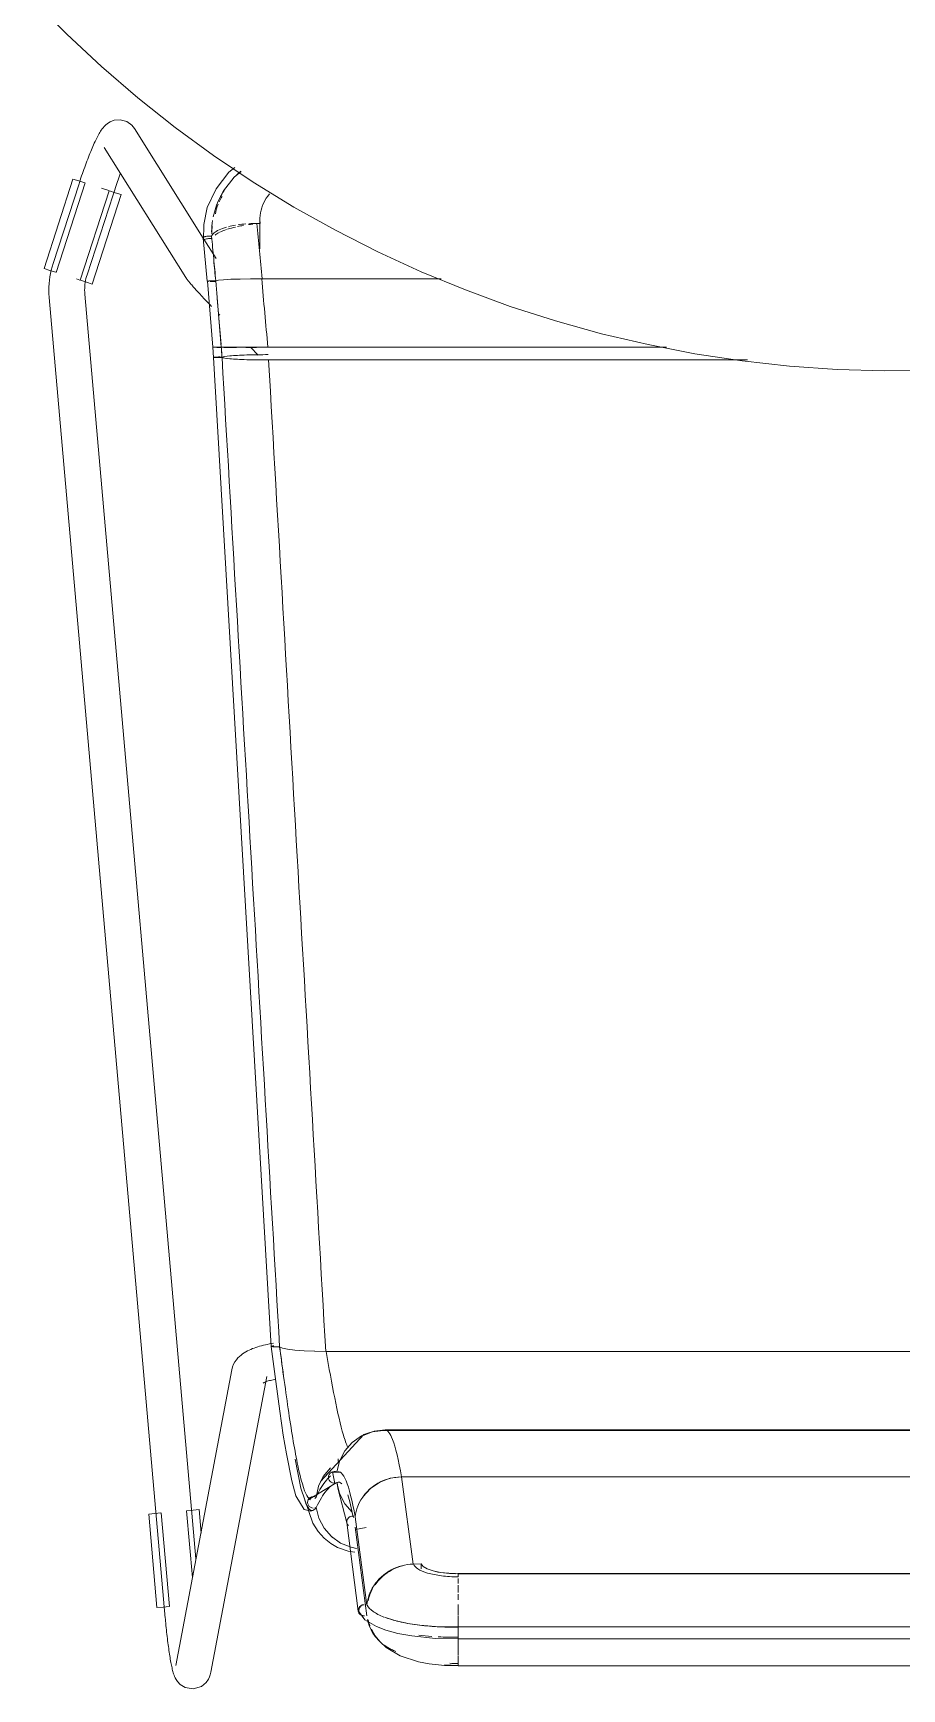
# Model space of a CAD drawing. Header units: millimetres. Extents: x 79795 to 317870, y -36033 to 97293.
# Drawn here: x 156992 to 157283, y 30468 to 31024 of the extents above; entities that cross this region are included whole.
import ezdxf

# ---------------------------------------------------------------- set-up
doc = ezdxf.new("R2010")
doc.units = ezdxf.units.MM
doc.header["$MEASUREMENT"] = 0
doc.layers.add('I-FURN', color=8, linetype='CONTINUOUS', lineweight=9)

msp = doc.modelspace()

# ---------------------------------------------------------------- linework, layer by layer
at = {"layer": 'I-FURN'}
for p, q in [((156991.81, 31034.58), (157003.07, 31023.21)), ((157003.07, 31023.21), (157014.76, 31012.3)), ((157014.76, 31012.3), (157026.89, 31001.86)), ((157026.89, 31001.86), (157039.42, 30991.91)), ((157014.43, 30990.61), (157014.18, 30990.21)), ((157014.68, 30990.99), (157014.43, 30990.61)), ((157014.96, 30991.38), (157014.68, 30990.99)), ((157015.27, 30991.79), (157014.96, 30991.38)), ((157015.64, 30992.21), (157015.27, 30991.79)), ((157016.11, 30992.68), (157015.64, 30992.21)), ((157016.74, 30993.2), (157016.11, 30992.68)), ((157017.65, 30993.76), (157016.74, 30993.2)), ((157019.03, 30994.29), (157017.65, 30993.76)), ((157021, 30994.46), (157019.03, 30994.29)), ((157023.23, 30993.87), (157021, 30994.46)), ((157024.96, 30992.65), (157023.23, 30993.87)), ((157024.96, 30992.65), (157025.86, 30991.53)), ((157048.89, 30954.76), (157025.86, 30991.53)), ((157039.42, 30991.91), (157052.34, 30982.48)), ((157011.61, 30984.97), (157011.37, 30984.4)), ((157011.85, 30985.54), (157011.61, 30984.97)), ((157012.09, 30986.08), (157011.85, 30985.54)), ((157012.33, 30986.61), (157012.09, 30986.08)), ((157012.57, 30987.12), (157012.33, 30986.61)), ((157012.8, 30987.61), (157012.57, 30987.12)), ((157013.03, 30988.08), (157012.8, 30987.61)), ((157013.26, 30988.54), (157013.03, 30988.08)), ((157013.49, 30988.98), (157013.26, 30988.54)), ((157013.72, 30989.4), (157013.49, 30988.98)), ((157013.95, 30989.82), (157013.72, 30989.4)), ((157014.18, 30990.21), (157013.95, 30989.82)), ((157015.69, 30985.15), (157042.99, 30941.57)), ((157009.35, 30979.24), (157009.1, 30978.54)), ((157009.61, 30979.93), (157009.35, 30979.24)), ((157009.86, 30980.6), (157009.61, 30979.93)), ((157010.12, 30981.27), (157009.86, 30980.6)), ((157010.37, 30981.92), (157010.12, 30981.27)), ((157010.62, 30982.56), (157010.37, 30981.92)), ((157010.87, 30983.19), (157010.62, 30982.56)), ((157011.12, 30983.8), (157010.87, 30983.19)), ((157011.37, 30984.4), (157011.12, 30983.8)), ((157052.34, 30982.48), (157065.63, 30973.56)), ((156995.49, 30944.55), (157005.17, 30974.56)), ((157005.17, 30974.56), (157007.13, 30973.93)), ((157007.13, 30973.93), (157009.1, 30973.29)), ((157007.59, 30974.2), (157007.35, 30973.46)), ((157007.84, 30974.93), (157007.59, 30974.2)), ((157008.09, 30975.67), (157007.84, 30974.93)), ((157008.34, 30976.39), (157008.09, 30975.67)), ((157008.59, 30977.12), (157008.34, 30976.39)), ((157008.84, 30977.83), (157008.59, 30977.12)), ((157009.1, 30978.54), (157008.84, 30977.83)), ((157020.11, 30973.71), (157019.88, 30973.04)), ((157020.35, 30974.36), (157020.11, 30973.71)), ((157020.58, 30975.01), (157020.35, 30974.36)), ((157020.82, 30975.65), (157020.58, 30975.01)), ((157021.05, 30976.27), (157020.82, 30975.65)), ((157057.48, 30976.85), (157053.15, 30971.32)), ((157059.22, 30975.19), (157055.72, 30970.62)), ((157059.52, 30978.48), (157057.48, 30976.85)), ((157061.55, 30977.14), (157059.22, 30975.19)), ((157007.2, 30973), (156998.48, 30946.18)), ((156999.53, 30943.25), (157009.22, 30973.25)), ((157007.35, 30973.46), (157007.2, 30973)), ((157017.29, 30970.65), (157007.6, 30940.64)), ((157009.9, 30942.48), (157018.61, 30969.29)), ((157011.64, 30939.33), (157021.33, 30969.34)), ((157017.19, 30970.68), (157014.71, 30971.48)), ((157017.45, 30970.59), (157019.38, 30969.97)), ((157018.72, 30969.62), (157018.61, 30969.29)), ((157018.95, 30970.31), (157018.72, 30969.62)), ((157019.18, 30971), (157018.95, 30970.31)), ((157019.41, 30971.69), (157019.18, 30971)), ((157019.38, 30969.97), (157021.33, 30969.34)), ((157019.64, 30972.37), (157019.41, 30971.69)), ((157019.88, 30973.04), (157019.64, 30972.37)), ((157053.15, 30971.32), (157050.24, 30965.01)), ((157055.72, 30970.62), (157053.81, 30966.93)), ((157065.63, 30973.56), (157079.26, 30965.19)), ((157050.24, 30965.01), (157049.03, 30959.36)), ((157079.26, 30965.19), (157093.22, 30957.37)), ((157049.03, 30959.36), (157048.94, 30953.9)), ((157066.89, 30959.69), (157067.94, 30959.69)), ((157067.88, 30960.93), (157067.88, 30951.17)), ((157093.22, 30957.37), (157107.48, 30950.11)), ((157050.24, 30940.3), (157048.82, 30954.79)), ((157053.16, 30947.94), (157049.12, 30954.39)), ((156998.48, 30946.18), (156998.15, 30945.09)), ((157107.48, 30950.11), (157122.01, 30943.43)), ((156997.44, 30943.92), (156995.49, 30944.55)), ((156997.27, 30940.61), (156997.17, 30939.48)), ((156997.43, 30941.74), (156997.27, 30940.61)), ((156997.62, 30942.87), (156997.43, 30941.74)), ((156999.41, 30943.28), (156997.44, 30943.92)), ((156997.87, 30943.99), (156997.62, 30942.87)), ((156998.15, 30945.09), (156997.87, 30943.99)), ((157007.5, 30940.67), (157006.34, 30941.05)), ((157009.69, 30939.96), (157007.72, 30940.6)), ((157009.28, 30939.88), (157009.39, 30940.53)), ((157009.39, 30940.53), (157009.53, 30941.18)), ((157009.53, 30941.18), (157009.7, 30941.82)), ((157009.7, 30941.82), (157009.89, 30942.45)), ((157009.89, 30942.45), (157009.9, 30942.48)), ((157042.99, 30941.57), (157043.21, 30941.24)), ((157043.21, 30941.24), (157043.39, 30940.99)), ((157043.39, 30940.99), (157043.56, 30940.76)), ((157043.56, 30940.76), (157043.74, 30940.54)), ((157043.74, 30940.54), (157043.92, 30940.31)), ((157043.92, 30940.31), (157044.11, 30940.08)), ((157050.31, 30940.33), (157050.24, 30940.3)), ((157050.24, 30940.3), (157050.31, 30940.28)), ((157050.25, 30940.3), (157050.31, 30940.33)), ((157052.07, 30918.1), (157050.25, 30940.3)), ((157050.31, 30940.28), (157050.25, 30940.3)), ((157050.5, 30940.35), (157050.31, 30940.33)), ((157050.79, 30940.37), (157050.5, 30940.35)), ((157050.5, 30940.35), (157050.8, 30940.37)), ((157051.18, 30940.39), (157050.79, 30940.37)), ((157050.8, 30940.37), (157051.18, 30940.39)), ((157051.63, 30940.4), (157051.18, 30940.39)), ((157051.18, 30940.39), (157051.64, 30940.4)), ((157052.12, 30940.41), (157051.63, 30940.4)), ((157051.64, 30940.4), (157052.13, 30940.41)), ((157052.62, 30940.4), (157052.12, 30940.41)), ((157052.13, 30940.41), (157052.63, 30940.4)), ((157053.09, 30940.4), (157052.62, 30940.4)), ((157052.63, 30940.4), (157053.1, 30940.4)), ((157053.98, 30940.59), (157053.09, 30940.4)), ((157053.1, 30940.4), (157053.98, 30940.59)), ((157055.72, 30940.77), (157053.98, 30940.59)), ((157053.98, 30940.59), (157055.7, 30940.77)), ((157058.2, 30940.92), (157055.72, 30940.77)), ((157055.72, 30940.77), (157058.16, 30940.92)), ((157058.19, 30940.92), (157061.23, 30941.03)), ((157061.3, 30941.03), (157058.2, 30940.92)), ((157061.29, 30941.03), (157064.73, 30941.11)), ((157064.73, 30941.11), (157061.3, 30941.03)), ((157068.59, 30941.13), (157064.83, 30941.11)), ((157064.83, 30941.11), (157068.47, 30941.13)), ((157128.71, 30941.13), (157068.59, 30941.13)), ((157068.59, 30941.13), (157128.71, 30941.13)), ((157122.01, 30943.43), (157136.81, 30937.34)), ((156997.1, 30938.33), (156997.09, 30937.19)), ((156997.09, 30937.19), (156997.12, 30936.05)), ((156997.17, 30939.48), (156997.1, 30938.33)), ((156997.12, 30936.05), (156997.19, 30934.91)), ((156997.19, 30934.91), (156997.2, 30934.87)), ((156997.2, 30934.87), (157036.15, 30491.55)), ((157009.09, 30937.24), (157009.1, 30937.9)), ((157009.11, 30936.58), (157009.09, 30937.24)), ((157009.1, 30937.9), (157009.13, 30938.56)), ((157009.15, 30935.92), (157009.11, 30936.58)), ((157009.13, 30938.56), (157009.19, 30939.22)), ((157046.43, 30511.57), (157009.15, 30935.92)), ((157009.19, 30939.22), (157009.28, 30939.88)), ((157011.64, 30939.33), (157009.69, 30939.96)), ((157044.11, 30940.08), (157044.31, 30939.84)), ((157044.31, 30939.84), (157044.52, 30939.59)), ((157044.52, 30939.59), (157044.75, 30939.32)), ((157044.75, 30939.32), (157045, 30939.04)), ((157045, 30939.04), (157045.25, 30938.75)), ((157045.25, 30938.75), (157045.53, 30938.44)), ((157045.53, 30938.44), (157045.81, 30938.12)), ((157045.81, 30938.12), (157046.12, 30937.78)), ((157046.12, 30937.78), (157046.43, 30937.43)), ((157046.43, 30937.43), (157046.76, 30937.07)), ((157046.76, 30937.07), (157047.1, 30936.69)), ((157047.1, 30936.69), (157047.46, 30936.3)), ((157047.46, 30936.3), (157047.83, 30935.9)), ((157047.83, 30935.9), (157048.21, 30935.48)), ((157048.21, 30935.48), (157048.6, 30935.06)), ((157048.6, 30935.06), (157049, 30934.62)), ((157050.31, 30940.28), (157050.49, 30940.25)), ((157050.5, 30940.25), (157050.31, 30940.28)), ((157050.49, 30940.25), (157050.79, 30940.23)), ((157050.79, 30940.23), (157050.5, 30940.25)), ((157051.62, 30940.2), (157051.17, 30940.22)), ((157051.17, 30940.21), (157051.62, 30940.2)), ((157051.62, 30940.2), (157052.11, 30940.2)), ((157052.11, 30940.2), (157051.62, 30940.2)), ((157052.11, 30940.2), (157052.61, 30940.2)), ((157052.61, 30940.2), (157052.11, 30940.2)), ((157052.61, 30940.2), (157053.08, 30940.21)), ((157053.08, 30940.21), (157052.61, 30940.2)), ((157136.81, 30937.34), (157151.83, 30931.84)), ((157049, 30934.62), (157049.42, 30934.18)), ((157049.42, 30934.18), (157049.84, 30933.72)), ((157049.84, 30933.72), (157050.27, 30933.26)), ((157050.27, 30933.26), (157050.71, 30932.79)), ((157050.71, 30932.79), (157051.16, 30932.32)), ((157051.16, 30932.32), (157051.62, 30931.83)), ((157053.97, 30929.35), (157054.46, 30928.84)), ((157151.83, 30931.84), (157167.06, 30926.95)), ((157167.06, 30926.95), (157182.48, 30922.67)), ((157052.07, 30918.1), (157052.34, 30914.74)), ((157052.14, 30918.1), (157052.07, 30918.1)), ((157052.07, 30918.1), (157052.14, 30918.1)), ((157052.13, 30918.1), (157052.07, 30918.1)), ((157052.07, 30918.1), (157052.14, 30918.1)), ((157052.32, 30918.11), (157052.13, 30918.1)), ((157052.14, 30918.1), (157052.33, 30918.11)), ((157052.33, 30918.1), (157052.14, 30918.1)), ((157052.14, 30918.1), (157052.33, 30918.1)), ((157052.62, 30918.11), (157052.32, 30918.11)), ((157052.33, 30918.11), (157052.62, 30918.11)), ((157052.62, 30918.1), (157052.33, 30918.1)), ((157052.33, 30918.1), (157052.62, 30918.1)), ((157052.62, 30918.11), (157053, 30918.11)), ((157053, 30918.11), (157052.62, 30918.11)), ((157053.01, 30918.1), (157052.62, 30918.1)), ((157052.62, 30918.1), (157053, 30918.1)), ((157053, 30918.11), (157053.45, 30918.11)), ((157053.45, 30918.11), (157053, 30918.11)), ((157053, 30918.1), (157053.46, 30918.09)), ((157053.46, 30918.09), (157053.01, 30918.1)), ((157053.45, 30918.11), (157053.94, 30918.11)), ((157053.94, 30918.11), (157053.45, 30918.11)), ((157053.95, 30918.09), (157053.46, 30918.09)), ((157053.46, 30918.09), (157053.95, 30918.09)), ((157053.94, 30918.11), (157054.44, 30918.11)), ((157054.44, 30918.11), (157053.94, 30918.11)), ((157054.45, 30918.09), (157053.95, 30918.09)), ((157053.95, 30918.09), (157054.44, 30918.09)), ((157054.44, 30918.11), (157054.91, 30918.11)), ((157054.91, 30918.11), (157054.44, 30918.11)), ((157054.44, 30918.09), (157054.84, 30918.09)), ((157054.84, 30918.09), (157054.45, 30918.09)), ((157054.91, 30918.11), (157055.8, 30918.12)), ((157055.79, 30918.12), (157054.91, 30918.11)), ((157057.54, 30918.14), (157055.79, 30918.12)), ((157055.8, 30918.12), (157057.54, 30918.14)), ((157057.57, 30918.07), (157055.81, 30918.08)), ((157055.81, 30918.08), (157057.56, 30918.07)), ((157060.04, 30918.15), (157057.54, 30918.14)), ((157057.55, 30918.14), (157060.04, 30918.15)), ((157057.56, 30918.07), (157060.06, 30918.05)), ((157060.06, 30918.05), (157057.57, 30918.07)), ((157063.18, 30918.16), (157060.04, 30918.15)), ((157060.05, 30918.15), (157063.18, 30918.16)), ((157063.18, 30918.16), (157066.75, 30918.16)), ((157066.75, 30918.16), (157063.18, 30918.16)), ((157064.74, 30918.16), (157067.31, 30915.49)), ((157066.75, 30918.16), (157070.53, 30918.17)), ((157070.53, 30918.17), (157066.75, 30918.16)), ((157070.53, 30918.17), (157204.27, 30918.17)), ((157204.27, 30918.17), (157070.53, 30918.17)), ((157182.48, 30922.67), (157198.05, 30919.01)), ((157198.05, 30919.01), (157213.76, 30915.97)), ((157052.41, 30914.77), (157052.34, 30914.74)), ((157071.63, 30582.83), (157052.34, 30914.74)), ((157052.34, 30914.74), (157052.41, 30914.72)), ((157052.6, 30914.8), (157052.41, 30914.77)), ((157052.41, 30914.72), (157052.6, 30914.69)), ((157052.9, 30914.82), (157052.6, 30914.8)), ((157052.6, 30914.69), (157052.89, 30914.67)), ((157052.89, 30914.67), (157053.27, 30914.65)), ((157053.28, 30914.84), (157052.9, 30914.82)), ((157053.27, 30914.65), (157053.72, 30914.64)), ((157053.73, 30914.85), (157053.28, 30914.84)), ((157053.72, 30914.64), (157054.21, 30914.63)), ((157054.22, 30914.85), (157053.73, 30914.85)), ((157054.21, 30914.63), (157054.71, 30914.63)), ((157054.72, 30914.85), (157054.22, 30914.85)), ((157054.71, 30914.63), (157055.18, 30914.64)), ((157055.19, 30914.84), (157054.72, 30914.85)), ((157055.18, 30914.64), (157056.07, 30914.43)), ((157056.09, 30915.05), (157055.19, 30914.84)), ((157056.07, 30914.43), (157057.82, 30914.24)), ((157057.84, 30915.24), (157056.09, 30915.05)), ((157057.82, 30914.24), (157060.32, 30914.08)), ((157060.34, 30915.41), (157057.84, 30915.24)), ((157060.32, 30914.08), (157063.45, 30913.95)), ((157063.46, 30915.53), (157060.34, 30915.41)), ((157063.18, 30918.05), (157066.74, 30918.04)), ((157066.74, 30918.04), (157063.19, 30918.05)), ((157063.45, 30913.95), (157067.01, 30913.88)), ((157067.01, 30915.61), (157063.46, 30915.53)), ((157070.69, 30915.64), (157067.01, 30915.61)), ((157067.01, 30913.88), (157070.8, 30913.85)), ((157070.8, 30913.85), (157231.37, 30913.85)), ((157231.37, 30913.85), (157070.8, 30913.85)), ((157213.76, 30915.97), (157229.58, 30913.57)), ((157229.58, 30913.57), (157245.48, 30911.8)), ((157245.48, 30911.8), (157261.44, 30910.67)), ((157261.44, 30910.67), (157277.43, 30910.18)), ((157277.43, 30910.18), (157293.43, 30910.32)), ((157060.49, 30578.94), (157061.02, 30579.46)), ((157061.02, 30579.46), (157061.54, 30579.92)), ((157061.54, 30579.92), (157062.08, 30580.32)), ((157062.08, 30580.32), (157062.61, 30580.68)), ((157062.61, 30580.68), (157063.15, 30581)), ((157063.15, 30581), (157063.69, 30581.29)), ((157063.69, 30581.29), (157064.24, 30581.56)), ((157064.24, 30581.56), (157064.8, 30581.81)), ((157064.8, 30581.81), (157065.37, 30582.05)), ((157065.37, 30582.05), (157065.95, 30582.27)), ((157065.95, 30582.27), (157066.54, 30582.48)), ((157066.54, 30582.48), (157067.15, 30582.67)), ((157067.15, 30582.67), (157067.77, 30582.85)), ((157067.77, 30582.85), (157068.4, 30583.02)), ((157068.4, 30583.02), (157069.04, 30583.19)), ((157069.04, 30583.19), (157069.7, 30583.34)), ((157069.7, 30583.34), (157070.36, 30583.48)), ((157070.36, 30583.48), (157071.04, 30583.62)), ((157071.04, 30583.62), (157071.74, 30583.74)), ((157071.63, 30582.83), (157071.69, 30582.89)), ((157071.7, 30582.89), (157071.64, 30582.83)), ((157071.64, 30582.83), (157073.19, 30570.98)), ((157071.74, 30583.74), (157072.44, 30583.86)), ((157072.17, 30582.98), (157071.88, 30582.94)), ((157071.88, 30582.94), (157072.17, 30582.98)), ((157071.9, 30582.73), (157072.2, 30582.69)), ((157072.19, 30582.69), (157071.9, 30582.73)), ((157072.55, 30583.02), (157072.17, 30582.98)), ((157072.17, 30582.98), (157072.55, 30583.02)), ((157072.58, 30582.65), (157072.19, 30582.69)), ((157072.2, 30582.69), (157072.58, 30582.65)), ((157072.58, 30582.65), (157073.04, 30582.63)), ((157073.04, 30582.63), (157072.58, 30582.65)), ((157073.04, 30582.63), (157073.53, 30582.62)), ((157073.53, 30582.62), (157073.04, 30582.63)), ((157073.53, 30582.62), (157074.03, 30582.63)), ((157074.03, 30582.63), (157073.53, 30582.62)), ((157074.03, 30582.63), (157074.5, 30582.65)), ((157074.5, 30582.64), (157074.03, 30582.63)), ((157074.5, 30582.65), (157075.4, 30582.24)), ((157075.4, 30582.25), (157074.5, 30582.64)), ((157077.14, 30581.88), (157075.4, 30582.25)), ((157075.4, 30582.24), (157077.15, 30581.88)), ((157077.15, 30581.88), (157079.64, 30581.57)), ((157079.61, 30581.57), (157077.15, 30581.88)), ((157079.64, 30581.57), (157082.75, 30581.33)), ((157082.7, 30581.33), (157079.64, 30581.57)), ((157086.22, 30581.18), (157082.74, 30581.33)), ((157082.75, 30581.33), (157086.28, 30581.17)), ((157086.28, 30581.17), (157090.05, 30581.12)), ((157089.97, 30581.12), (157086.28, 30581.17)), ((157090.05, 30581.12), (157473.45, 30581.12)), ((157473.45, 30581.12), (157090.05, 30581.12)), ((157058.44, 30574.99), (157039.63, 30475.7)), ((157058.44, 30574.99), (157058.7, 30575.97)), ((157058.7, 30575.97), (157059.06, 30576.87)), ((157059.06, 30576.87), (157059.5, 30577.66)), ((157059.5, 30577.66), (157059.98, 30578.35)), ((157059.98, 30578.35), (157060.49, 30578.94)), ((157051.42, 30473.46), (157070.23, 30572.75)), ((157069.01, 30570.52), (157069.04, 30570.54)), ((157069.04, 30570.54), (157069.11, 30570.58)), ((157069.11, 30570.58), (157069.2, 30570.63)), ((157069.2, 30570.63), (157069.35, 30570.7)), ((157069.35, 30570.7), (157069.54, 30570.79)), ((157069.54, 30570.79), (157069.78, 30570.89)), ((157069.78, 30570.89), (157070.04, 30570.99)), ((157070.04, 30570.99), (157070.35, 30571.09)), ((157070.35, 30571.09), (157070.68, 30571.2)), ((157070.68, 30571.2), (157071.05, 30571.31)), ((157071.05, 30571.31), (157071.44, 30571.42)), ((157071.44, 30571.42), (157071.86, 30571.52)), ((157071.86, 30571.52), (157072.31, 30571.63)), ((157072.31, 30571.63), (157072.78, 30571.73)), ((157072.78, 30571.73), (157073.27, 30571.82)), ((157073.19, 30570.98), (157074.54, 30561.05)), ((157074.54, 30561.05), (157075.73, 30553.03)), ((157075.73, 30553.03), (157076.76, 30546.71)), ((157088.18, 30537.5), (157102.78, 30553.2)), ((157102, 30552.78), (157098.86, 30550.61)), ((157098.86, 30550.6), (157102, 30552.77)), ((157101.68, 30552.6), (157106.15, 30554.33)), ((157102, 30552.77), (157105.57, 30554.14)), ((157105.57, 30554.14), (157102, 30552.78)), ((157102.78, 30553.2), (157104.71, 30553.9)), ((157105.57, 30554.14), (157109.36, 30554.61)), ((157109.36, 30554.61), (157105.57, 30554.14)), ((157106.15, 30554.33), (157109.9, 30554.77)), ((157109.36, 30554.61), (157454.14, 30554.61)), ((157454.14, 30554.61), (157109.36, 30554.61)), ((157148.8, 30554.77), (157109.89, 30554.77)), ((157453.6, 30554.77), (157148.8, 30554.77)), ((157076.76, 30546.71), (157078.56, 30537.69)), ((157094.6, 30544.34), (157096.36, 30547.73)), ((157096.35, 30547.73), (157094.6, 30544.34)), ((157098.86, 30550.61), (157096.35, 30547.73)), ((157096.36, 30547.73), (157098.86, 30550.6)), ((157079.74, 30544.92), (157081.64, 30535.26)), ((157091.52, 30542.01), (157089.12, 30539.17)), ((157089.13, 30539.17), (157091.52, 30542.01)), ((157091.12, 30539.82), (157091.42, 30540.22)), ((157091.41, 30540.22), (157091.12, 30539.82)), ((157091.79, 30540.54), (157091.41, 30540.22)), ((157091.42, 30540.22), (157091.8, 30540.54)), ((157092.25, 30540.74), (157091.79, 30540.54)), ((157091.8, 30540.54), (157092.25, 30540.74)), ((157091.89, 30540.59), (157094.77, 30540.64)), ((157092.19, 30540.72), (157093.03, 30536.83)), ((157092.25, 30540.74), (157092.74, 30540.82)), ((157092.74, 30540.82), (157092.25, 30540.74)), ((157092.74, 30540.82), (157093.24, 30540.78)), ((157093.23, 30540.79), (157092.74, 30540.82)), ((157093.71, 30540.62), (157093.23, 30540.79)), ((157093.24, 30540.78), (157093.71, 30540.62)), ((157094.6, 30544.34), (157093.71, 30540.62)), ((157078.56, 30537.69), (157079.97, 30532.7)), ((157081.64, 30535.26), (157085.63, 30523.54)), ((157084.07, 30531.31), (157093.46, 30537.01)), ((157086.7, 30532.23), (157087.49, 30535.85)), ((157087.48, 30535.85), (157086.7, 30532.23)), ((157089.12, 30539.17), (157087.48, 30535.85)), ((157087.49, 30535.85), (157089.13, 30539.17)), ((157090.93, 30539.36), (157090.86, 30538.87)), ((157090.86, 30538.87), (157090.93, 30538.38)), ((157090.87, 30538.87), (157090.93, 30539.36)), ((157090.93, 30538.38), (157090.87, 30538.87)), ((157090.93, 30539.36), (157091.12, 30539.82)), ((157091.12, 30539.82), (157090.93, 30539.36)), ((157091.12, 30537.92), (157090.93, 30538.38)), ((157090.93, 30538.38), (157091.12, 30537.92)), ((157091.42, 30537.52), (157091.12, 30537.92)), ((157091.12, 30537.92), (157091.41, 30537.52)), ((157091.41, 30537.52), (157091.79, 30537.2)), ((157091.8, 30537.2), (157091.42, 30537.52)), ((157092.25, 30537), (157091.8, 30537.2)), ((157091.79, 30537.2), (157092.25, 30537)), ((157092.74, 30536.92), (157092.25, 30537)), ((157092.25, 30537), (157092.74, 30536.92)), ((157093.24, 30536.96), (157092.74, 30536.92)), ((157092.74, 30536.92), (157093.23, 30536.95)), ((157093.23, 30536.95), (157093.71, 30537.12)), ((157093.71, 30537.12), (157093.24, 30536.96)), ((157093.71, 30537.12), (157094.6, 30533.4)), ((157094.06, 30535.27), (157093.74, 30537.14)), ((157097.03, 30523.65), (157094.06, 30535.27)), ((157104.96, 30535.14), (157102.48, 30532.4)), ((157108.08, 30537.22), (157104.96, 30535.14)), ((157111.62, 30538.54), (157108.08, 30537.22)), ((157115.39, 30539.02), (157111.62, 30538.54)), ((157119.25, 30509.74), (157115.39, 30539.02)), ((157115.39, 30539.02), (157448.11, 30539.02)), ((157448.11, 30539.02), (157115.39, 30539.02)), ((157079.97, 30532.7), (157082.74, 30528.06)), ((157083.87, 30530.45), (157083.93, 30530.94)), ((157083.93, 30530.94), (157083.87, 30530.45)), ((157083.95, 30529.97), (157083.87, 30530.45)), ((157083.87, 30530.45), (157083.94, 30529.97)), ((157083.93, 30530.94), (157084.12, 30531.4)), ((157084.11, 30531.4), (157083.93, 30530.94)), ((157083.94, 30529.97), (157084.14, 30529.51)), ((157084.14, 30529.51), (157083.95, 30529.97)), ((157084.4, 30531.8), (157084.11, 30531.4)), ((157084.12, 30531.4), (157084.4, 30531.8)), ((157084.44, 30529.12), (157084.14, 30529.51)), ((157084.14, 30529.51), (157084.44, 30529.12)), ((157084.4, 30531.8), (157084.78, 30532.12)), ((157084.78, 30532.12), (157084.4, 30531.8)), ((157084.83, 30528.81), (157084.44, 30529.12)), ((157084.44, 30529.12), (157084.83, 30528.81)), ((157085.23, 30532.33), (157084.78, 30532.12)), ((157084.78, 30532.12), (157085.23, 30532.32)), ((157085.72, 30532.42), (157085.23, 30532.33)), ((157085.23, 30532.32), (157085.72, 30532.41)), ((157086.22, 30532.39), (157085.72, 30532.42)), ((157085.72, 30532.41), (157086.22, 30532.38)), ((157086.7, 30532.23), (157086.22, 30532.39)), ((157086.22, 30532.38), (157086.7, 30532.23)), ((157094.6, 30533.4), (157096.35, 30530.01)), ((157096.35, 30530.01), (157098.86, 30527.13)), ((157030.57, 30526.56), (157032.62, 30526.74)), ((157033.33, 30495.15), (157030.57, 30526.56)), ((157032.62, 30526.74), (157034.68, 30526.92)), ((157037.56, 30495.52), (157034.81, 30526.93)), ((157043.25, 30527.68), (157045.23, 30505.2)), ((157043.38, 30527.69), (157045.44, 30527.87)), ((157045.44, 30527.87), (157047.48, 30528.05)), ((157048.18, 30520.15), (157047.48, 30528.05)), ((157082.74, 30528.06), (157084.93, 30527.53)), ((157085.29, 30528.62), (157084.83, 30528.81)), ((157084.83, 30528.81), (157085.28, 30528.62)), ((157084.93, 30527.53), (157085.84, 30527.82)), ((157085.28, 30528.62), (157085.78, 30528.54)), ((157085.78, 30528.54), (157085.29, 30528.62)), ((157085.63, 30523.54), (157087.45, 30520.72)), ((157086.75, 30528.75), (157086.28, 30528.58)), ((157086.28, 30528.58), (157086.75, 30528.75)), ((157086.75, 30528.75), (157087.65, 30525.12)), ((157087.65, 30525.12), (157089.39, 30521.8)), ((157097.07, 30524.44), (157097, 30523.97)), ((157097, 30523.97), (157097.07, 30523.5)), ((157100.87, 30493.96), (157097.02, 30523.73)), ((157097.26, 30524.88), (157097.07, 30524.44)), ((157097.55, 30525.26), (157097.26, 30524.88)), ((157097.94, 30525.56), (157097.55, 30525.26)), ((157098.39, 30525.75), (157097.94, 30525.56)), ((157098.88, 30525.83), (157098.39, 30525.75)), ((157099.38, 30525.79), (157098.88, 30525.83)), ((157099.85, 30525.64), (157103.69, 30495.94)), ((157087.45, 30520.72), (157089.44, 30518.47)), ((157089.39, 30521.8), (157091.87, 30518.97)), ((157089.44, 30518.47), (157091.61, 30516.69)), ((157092.18, 30518.7), (157091.87, 30518.97)), ((157091.87, 30518.97), (157094.96, 30516.8)), ((157097.07, 30523.5), (157097.26, 30523.06)), ((157097.26, 30523.06), (157097.55, 30522.67)), ((157103.71, 30492.4), (157099.87, 30522.09)), ((157099.99, 30521.31), (157103.48, 30522)), ((157091.61, 30516.69), (157093.88, 30515.35)), ((157093.88, 30515.35), (157097.48, 30514.06)), ((157094.96, 30516.8), (157098.47, 30515.4)), ((157097.48, 30514.06), (157099.75, 30513.77)), ((157100.22, 30515.03), (157098.47, 30515.4)), ((157098.47, 30515.4), (157100.21, 30515.03)), ((157121.97, 30509.81), (157119.25, 30509.74)), ((157121.97, 30509.81), (157121.97, 30508.14)), ((157122.61, 30508.95), (157121.97, 30509.81)), ((157123.96, 30508.16), (157122.61, 30508.95)), ((157125.94, 30507.49), (157123.96, 30508.16)), ((157128.44, 30506.98), (157125.94, 30507.49)), ((157131.29, 30506.66), (157128.44, 30506.98)), ((157134.32, 30506.55), (157131.29, 30506.66)), ((157429.18, 30506.55), (157134.32, 30506.55)), ((157134.32, 30506.49), (157429.18, 30506.49)), ((157134.32, 30503.22), (157134.32, 30504.96)), ((157134.32, 30500.17), (157134.32, 30502.64)), ((157102.94, 30498.37), (157103.26, 30495.93)), ((157134.32, 30497.81), (157134.32, 30499.65)), ((157134.32, 30492.63), (157134.32, 30496.18)), ((157035.38, 30495.33), (157033.33, 30495.15)), ((157037.44, 30495.51), (157035.38, 30495.33)), ((157036.16, 30491.39), (157036.15, 30491.55)), ((157036.23, 30490.64), (157036.16, 30491.39)), ((157036.3, 30489.89), (157036.23, 30490.64)), ((157101.23, 30493.46), (157103.12, 30491.07)), ((157103.12, 30491.07), (157106.95, 30488.77)), ((157109.65, 30491.91), (157113.09, 30490.82)), ((157113.09, 30490.82), (157117.52, 30489.85)), ((157134.32, 30492.43), (157134.32, 30488.62)), ((157134.32, 30488.62), (157134.32, 30492.43)), ((157036.37, 30489.14), (157036.3, 30489.89)), ((157036.45, 30488.39), (157036.37, 30489.14)), ((157036.52, 30487.65), (157036.45, 30488.39)), ((157036.6, 30486.92), (157036.52, 30487.65)), ((157036.68, 30486.19), (157036.6, 30486.92)), ((157036.76, 30485.48), (157036.68, 30486.19)), ((157036.84, 30484.77), (157036.76, 30485.48)), ((157036.93, 30484.07), (157036.84, 30484.77)), ((157105.25, 30487.96), (157106.58, 30485.7)), ((157106.58, 30485.7), (157108.26, 30483.63)), ((157106.95, 30488.77), (157110.12, 30487.58)), ((157110.12, 30487.58), (157114.16, 30486.5)), ((157114.16, 30486.5), (157118.88, 30485.63)), ((157117.52, 30489.85), (157121.54, 30489.26)), ((157118.88, 30485.63), (157126.76, 30484.83)), ((157121.54, 30489.26), (157128.1, 30488.73)), ((157126.76, 30484.83), (157134.32, 30484.69)), ((157128.1, 30488.73), (157134.32, 30488.65)), ((157429.18, 30488.65), (157134.32, 30488.65)), ((157134.32, 30488.54), (157134.32, 30488.31)), ((157134.32, 30484.69), (157134.32, 30488.54)), ((157134.32, 30488.31), (157134.32, 30487.98)), ((157134.32, 30487.98), (157134.32, 30487.57)), ((157134.32, 30487.57), (157134.32, 30487.09)), ((157134.32, 30487.09), (157134.32, 30486.59)), ((157134.32, 30486.59), (157134.32, 30486.1)), ((157134.32, 30486.1), (157134.32, 30485.65)), ((157134.32, 30485.65), (157134.32, 30485.26)), ((157134.32, 30485.26), (157134.32, 30484.95)), ((157134.32, 30484.95), (157134.32, 30484.76)), ((157134.32, 30484.93), (157134.32, 30481.9)), ((157134.32, 30481.92), (157134.32, 30484.93)), ((157134.32, 30484.76), (157134.32, 30484.69)), ((157134.32, 30484.69), (157429.18, 30484.69)), ((157037.01, 30483.38), (157036.93, 30484.07)), ((157037.1, 30482.7), (157037.01, 30483.38)), ((157037.19, 30482.04), (157037.1, 30482.7)), ((157037.28, 30481.39), (157037.19, 30482.04)), ((157037.37, 30480.76), (157037.28, 30481.39)), ((157037.46, 30480.14), (157037.37, 30480.76)), ((157037.55, 30479.54), (157037.46, 30480.14)), ((157037.64, 30478.95), (157037.55, 30479.54)), ((157108.26, 30483.63), (157110.23, 30481.79)), ((157110.23, 30481.79), (157114.95, 30478.92)), ((157134.32, 30479.17), (157134.32, 30481.75)), ((157037.73, 30478.38), (157037.64, 30478.95)), ((157037.83, 30477.83), (157037.73, 30478.38)), ((157037.92, 30477.3), (157037.83, 30477.83)), ((157038.01, 30476.78), (157037.92, 30477.3)), ((157038.11, 30476.29), (157038.01, 30476.78)), ((157038.2, 30475.81), (157038.11, 30476.29)), ((157038.3, 30475.35), (157038.2, 30475.81)), ((157038.4, 30474.91), (157038.3, 30475.35)), ((157038.5, 30474.48), (157038.4, 30474.91)), ((157038.6, 30474.07), (157038.5, 30474.48)), ((157038.71, 30473.66), (157038.6, 30474.07)), ((157038.83, 30473.27), (157038.71, 30473.66)), ((157114.95, 30478.92), (157121.1, 30476.9)), ((157121.1, 30476.9), (157124.6, 30476.25)), ((157124.6, 30476.25), (157129.81, 30475.73)), ((157129.81, 30475.73), (157134.32, 30475.65)), ((157134.32, 30478.93), (157134.32, 30477.66)), ((157134.32, 30475.67), (157134.32, 30477.69)), ((157134.32, 30475.82), (157134.32, 30475.65)), ((157134.32, 30475.65), (157429.18, 30475.65)), ((157038.95, 30472.87), (157038.83, 30473.27)), ((157039.09, 30472.47), (157038.95, 30472.87)), ((157039.26, 30472.04), (157039.09, 30472.47)), ((157039.48, 30471.57), (157039.26, 30472.04)), ((157039.78, 30471.01), (157039.48, 30471.57)), ((157040.26, 30470.3), (157039.78, 30471.01)), ((157041.12, 30469.39), (157040.26, 30470.3)), ((157042.77, 30468.35), (157041.12, 30469.39)), ((157045.53, 30467.87), (157042.77, 30468.35)), ((157048.28, 30468.7), (157045.53, 30467.87)), ((157048.28, 30468.7), (157049.86, 30470.03)), ((157049.86, 30470.03), (157050.6, 30471.11)), ((157050.6, 30471.11), (157050.98, 30471.91)), ((157050.98, 30471.91), (157051.19, 30472.53)), ((157051.19, 30472.53), (157051.33, 30473.05)), ((157051.33, 30473.05), (157051.42, 30473.46))]:
    msp.add_line(p, q, dxfattribs=at)
for centre, major_axis, ratio, start_param, end_param in [((157115.52, 30523.95), (15.78, 0), 0.955139, 1.579038, 2.787386), ((157115.52, 30523.95), (15.78, 0), 0.955139, 2.787556, 3.029056), ((157098.97, 30523.96), (1.96, 0), 0.955139, 1.359855, 3.903556), ((157134.32, 30491.4), (0, 15.75), 0.000004, 0.290246, 0.472486), ((157134.32, 30479.93), (12.4, 0), 0.287441, 4.492176, 4.712389)]:
    msp.add_ellipse(centre, major_axis=major_axis, ratio=ratio, start_param=start_param, end_param=end_param, dxfattribs=at)
for points in [[(157060.15, 30976.01), (157060.58, 30976.42), (157061.03, 30976.81), (157061.49, 30977.19)], [(157055.19, 30968.69), (157054.85, 30968.1), (157054.51, 30967.51), (157054.24, 30966.9)], [(157053.89, 30966.12), (157053.43, 30965.08), (157053.15, 30964.01), (157052.97, 30962.92)], [(157051.66, 30955.35), (157051.8, 30955.74), (157052.37, 30956.49), (157054.08, 30957.55), (157055.72, 30958.14), (157056.64, 30958.41)], [(157051.69, 30956.89), (157051.7, 30958.15), (157051.8, 30959.41), (157051.98, 30960.65)], [(157051.89, 30958.86), (157051.78, 30957.98), (157051.76, 30957.08), (157051.76, 30956.18)], [(157056.67, 30957.63), (157055.85, 30957.36), (157055.04, 30957.07), (157054.49, 30956.78)], [(157059.71, 30958.47), (157058.78, 30958.26), (157057.84, 30958.03), (157056.99, 30957.78)], [(157057.31, 30958.59), (157058.05, 30958.77), (157058.85, 30958.93), (157059.69, 30959.08)], [(157062.37, 30959.01), (157061.68, 30958.89), (157061.03, 30958.76), (157060.37, 30958.62)], [(157060.54, 30959.22), (157061.39, 30959.34), (157062.26, 30959.46), (157063.18, 30959.52)], [(157065.48, 30959.45), (157065, 30959.39), (157064.53, 30959.33), (157064.07, 30959.27)], [(157064.11, 30959.59), (157065.02, 30959.64), (157065.94, 30959.68), (157066.89, 30959.69)], [(157068.59, 30941.13), (157068.28, 30944.27), (157067.69, 30950.52), (157067.15, 30956.66), (157066.89, 30959.69)], [(157067.94, 30959.69), (157067.89, 30960.19), (157067.87, 30960.7), (157067.88, 30961.21)], [(157053.09, 30940.4), (157052.85, 30942.92), (157052.37, 30947.96), (157051.9, 30952.91), (157051.66, 30955.35)], [(157054.24, 30956.66), (157053.6, 30956.35), (157053.21, 30956.03), (157052.88, 30955.71)], [(157053.06, 30940.4), (157052.83, 30942.71), (157052.6, 30945.02), (157052.37, 30947.29)], [(157053.1, 30940.4), (157053.4, 30936.69), (157054, 30929.26), (157054.61, 30921.83), (157054.91, 30918.11)], [(157069.5, 30929.66), (157069.16, 30933.49), (157068.81, 30937.31), (157068.47, 30941.13)], [(157070.53, 30918.17), (157070.19, 30922), (157069.85, 30925.83), (157069.5, 30929.66)], [(157055.18, 30914.64), (157055.13, 30915.22), (157055.04, 30916.38), (157054.95, 30917.53), (157054.91, 30918.11)], [(157055.19, 30914.84), (157055.14, 30915.38), (157055.05, 30916.47), (157054.96, 30917.55), (157054.92, 30918.09)], [(157055.18, 30914.64), (157058.4, 30859.24), (157064.84, 30748.48), (157071.28, 30637.88), (157074.5, 30582.64)], [(157080.38, 30747.36), (157077.19, 30802.82), (157073.99, 30858.32), (157070.8, 30913.85)], [(157089.97, 30581.12), (157086.78, 30636.48), (157083.58, 30691.9), (157080.38, 30747.36)], [(157075.7, 30573.28), (157075.31, 30576.37), (157074.91, 30579.51), (157074.51, 30582.63)], [(157109.89, 30554.77), (157109.72, 30554.77), (157109.54, 30554.71), (157109.36, 30554.61)], [(157099.85, 30525.64), (157098.82, 30531.14), (157096.78, 30539.2), (157094.73, 30541.17), (157093.71, 30540.62)], [(157094.26, 30543.68), (157094.21, 30544.15), (157094.15, 30544.62), (157094.1, 30545.09)], [(157095.34, 30536.7), (157094.8, 30537.27), (157094.25, 30537.41), (157093.71, 30537.12)], [(157086.7, 30532.23), (157086.55, 30532.03), (157086.41, 30531.85), (157086.26, 30531.71)], [(157099.22, 30525.43), (157098.59, 30528.41), (157097.96, 30531.21), (157097.34, 30532.95)], [(157119.25, 30509.74), (157117.96, 30509.7), (157115.46, 30509.34), (157111.86, 30507.93), (157108.71, 30505.73), (157106.18, 30502.9), (157104.42, 30499.56), (157103.84, 30497.18), (157103.69, 30495.94)], [(157134.32, 30505.42), (157132.43, 30505.45), (157128.69, 30505.71), (157123.9, 30506.67), (157120.57, 30508.07), (157119.63, 30509.17), (157119.5, 30509.73)], [(157125.94, 30507.44), (157128, 30506.89), (157130.71, 30506.61), (157133.49, 30506.51)], [(157104.15, 30497.46), (157104.46, 30498.84), (157104.97, 30500.21), (157105.66, 30501.47)], [(157109.48, 30491.98), (157108.02, 30492.55), (157105.56, 30493.81), (157104.25, 30495.22), (157103.89, 30495.95)], [(157104.78, 30489.06), (157104.52, 30489.71), (157104.36, 30490.39), (157104.21, 30491.07)], [(157125.51, 30485.46), (157124.04, 30485.57), (157122.59, 30485.72), (157121.17, 30485.9)], [(157134.32, 30485.22), (157132.1, 30485.18), (157129.9, 30485.21), (157127.72, 30485.32)], [(157134.32, 30475.74), (157132.74, 30475.73), (157131.24, 30475.81), (157129.81, 30475.95)]]:
    msp.add_open_spline(points, degree=3, dxfattribs=at)
for points, knots in [([(157052.24, 30961.93), (157052.68, 30964.04), (157053.68, 30967.12), (157055.32, 30969.89), (157055.91, 30970.75)], [0.1763318, 0.1763318, 0.1763318, 0.1763318, 0.3333333, 0.408557, 0.408557, 0.408557, 0.408557]), ([(157067.94, 30959.69), (157067.72, 30962.07), (157068.35, 30965.67), (157070.28, 30968.67), (157071.05, 30969.58)], [0, 0, 0, 0, 0.3333333, 0.5, 0.5, 0.5, 0.5]), ([(157048.87, 30954.94), (157048.88, 30954.97), (157048.93, 30955.01), (157049.04, 30955.09), (157049.23, 30955.19), (157049.55, 30955.29), (157049.95, 30955.37), (157050.3, 30955.4), (157050.68, 30955.42), (157051.12, 30955.41), (157051.48, 30955.38), (157051.66, 30955.35)], [0.5555556, 0.5555556, 0.5555556, 0.5555556, 0.5833333, 0.6180556, 0.6527778, 0.7222222, 0.7916667, 0.8263889, 0.8611111, 0.9305556, 1, 1, 1, 1]), ([(157051.76, 30954.62), (157051.54, 30954.63), (157051.05, 30954.62), (157050.3, 30954.54), (157049.63, 30954.38), (157049.2, 30954.21), (157049.04, 30954.09), (157049, 30954.05)], [-1, -1, -1, -1, -0.90625, -0.8125, -0.71875, -0.625, -0.5625, -0.5625, -0.5625, -0.5625]), ([(157053.59, 30934.1), (157053.72, 30932.45), (157054.14, 30927.44), (157054.56, 30922.42), (157054.83, 30919.05)], [0.2766114, 0.2766114, 0.2766114, 0.2766114, 0.5, 0.9569058, 0.9569058, 0.9569058, 0.9569058]), ([(157052.34, 30914.74), (157052.34, 30914.76), (157052.48, 30914.79), (157052.88, 30914.82), (157053.26, 30914.84), (157053.72, 30914.85), (157054.22, 30914.86), (157054.72, 30914.85), (157055.04, 30914.85), (157055.19, 30914.84)], [-0.5, -0.5, -0.5, -0.5, -0.375, -0.3125, -0.25, -0.1875, -0.125, -0.0625, 0, 0, 0, 0]), ([(157055.18, 30914.64), (157054.95, 30914.64), (157054.46, 30914.63), (157053.83, 30914.63), (157053.37, 30914.64), (157052.96, 30914.66), (157052.5, 30914.69), (157052.34, 30914.72), (157052.34, 30914.74)], [-1, -1, -1, -1, -0.90625, -0.8125, -0.765625, -0.71875, -0.625, -0.501507, -0.501507, -0.501507, -0.501507]), ([(157070.8, 30913.85), (157069.52, 30913.85), (157066.97, 30913.87), (157063.37, 30913.95), (157060.2, 30914.07), (157056.84, 30914.29), (157055.46, 30914.5), (157055.18, 30914.64)], [-1, -1, -1, -1, -0.833333, -0.666667, -0.5, -0.333333, 0, 0, 0, 0]), ([(157055.19, 30914.84), (157055.48, 30914.99), (157056.87, 30915.19), (157060.22, 30915.41), (157063.38, 30915.54), (157066.94, 30915.62), (157069.45, 30915.64), (157070.69, 30915.64)], [-1, -1, -1, -1, -0.6666667, -0.5, -0.3333333, -0.1666667, -0.003964, -0.003964, -0.003964, -0.003964]), ([(157084.87, 30531.35), (157084.46, 30531.55), (157083.04, 30533.15), (157080.6, 30541.44), (157077.55, 30559.88), (157075.52, 30575.1), (157074.5, 30582.65)], [0.1500589, 0.1500589, 0.1500589, 0.1500589, 0.25, 0.5, 0.75, 1, 1, 1, 1]), ([(157097.35, 30548.84), (157096.86, 30549.99), (157095.4, 30554.23), (157092.97, 30564.95), (157091.02, 30575.73), (157090.05, 30581.12)], [0.375, 0.375, 0.375, 0.375, 0.5, 0.75, 1, 1, 1, 1]), ([(157115.39, 30539.02), (157114.39, 30544.74), (157112.55, 30552.38), (157110.72, 30554.77), (157109.9, 30554.77)], [0, 0, 0, 0, 0.5, 0.9107153, 0.9107153, 0.9107153, 0.9107153]), ([(157091.58, 30539.36), (157091.12, 30538.97), (157089.49, 30537.3), (157087.86, 30534.64), (157086.7, 30532.23)], [0.3036932, 0.3036932, 0.3036932, 0.3036932, 0.5, 1, 1, 1, 1]), ([(157092.21, 30536.34), (157091.55, 30535.87), (157089.73, 30534.13), (157087.91, 30531.15), (157086.75, 30528.75)], [0.2151395, 0.2151395, 0.2151395, 0.2151395, 0.5, 1, 1, 1, 1]), ([(157086.75, 30528.75), (157085.72, 30527.19), (157084.47, 30527.42), (157083.21, 30530.33), (157082.98, 30530.96)], [0, 0, 0, 0, 0.25, 0.3070827, 0.3070827, 0.3070827, 0.3070827]), ([(157106.52, 30502.82), (157107.96, 30504.87), (157110.9, 30507.38), (157114.48, 30508.94), (157115.72, 30509.19)], [-0.6666667, -0.6666667, -0.6666667, -0.6666667, -0.3333333, -0.1666667, -0.1666667, -0.1666667, -0.1666667]), ([(157102.84, 30496.12), (157102.69, 30496.11), (157102.47, 30496.09), (157102.18, 30496), (157101.91, 30495.89), (157101.59, 30495.69), (157101.28, 30495.39), (157101.04, 30495.02), (157100.91, 30494.66), (157100.86, 30494.35), (157100.85, 30494.08), (157100.89, 30493.81), (157100.96, 30493.57), (157101.08, 30493.32), (157101.27, 30493.02), (157101.59, 30492.71), (157101.99, 30492.49), (157102.34, 30492.39), (157102.6, 30492.36), (157102.77, 30492.35), (157102.84, 30492.35)], [0.1111111, 0.1111111, 0.1111111, 0.1111111, 0.1666667, 0.1944444, 0.2222222, 0.2777778, 0.3333333, 0.3888889, 0.4444444, 0.4791667, 0.5138889, 0.5486111, 0.5833333, 0.6180556, 0.6527778, 0.7222222, 0.7916667, 0.8263889, 0.8611111, 0.8888889, 0.8888889, 0.8888889, 0.8888889]), ([(157102.93, 30492.37), (157102.76, 30492.37), (157102.47, 30492.41), (157102.09, 30492.56), (157101.68, 30492.81), (157101.22, 30493.34), (157100.97, 30494.2), (157101.2, 30494.99), (157101.59, 30495.52), (157101.98, 30495.84), (157102.28, 30495.98), (157102.44, 30496.03)], [-0.875, -0.875, -0.875, -0.875, -0.8125, -0.765625, -0.71875, -0.625, -0.5, -0.375, -0.3125, -0.25, -0.1875, -0.1875, -0.1875, -0.1875]), ([(157103.92, 30491.19), (157104.08, 30490.45), (157104.64, 30488.58), (157106.19, 30485.75), (157107.87, 30483.92), (157108.82, 30483.14)], [0.0634811, 0.0634811, 0.0634811, 0.0634811, 0.1666667, 0.3333333, 0.5, 0.5, 0.5, 0.5]), ([(157134.32, 30488.62), (157131.98, 30488.58), (157127.32, 30488.65), (157120.48, 30489.28), (157114.37, 30490.37), (157111.15, 30491.38), (157109.66, 30491.91)], [0.0000052, 0.0000052, 0.0000052, 0.0000052, 0.1666667, 0.3333333, 0.5, 0.6602535, 0.6602535, 0.6602535, 0.6602535]), ([(157109.62, 30482.52), (157110.35, 30481.99), (157111.6, 30481.27), (157112.93, 30480.64), (157113.44, 30480.44)], [0.5455526, 0.5455526, 0.5455526, 0.5455526, 0.6666667, 0.739481, 0.739481, 0.739481, 0.739481])]:
    msp.add_open_spline(points, degree=3, knots=knots, dxfattribs=at)

doc.saveas('drawing.dxf')
